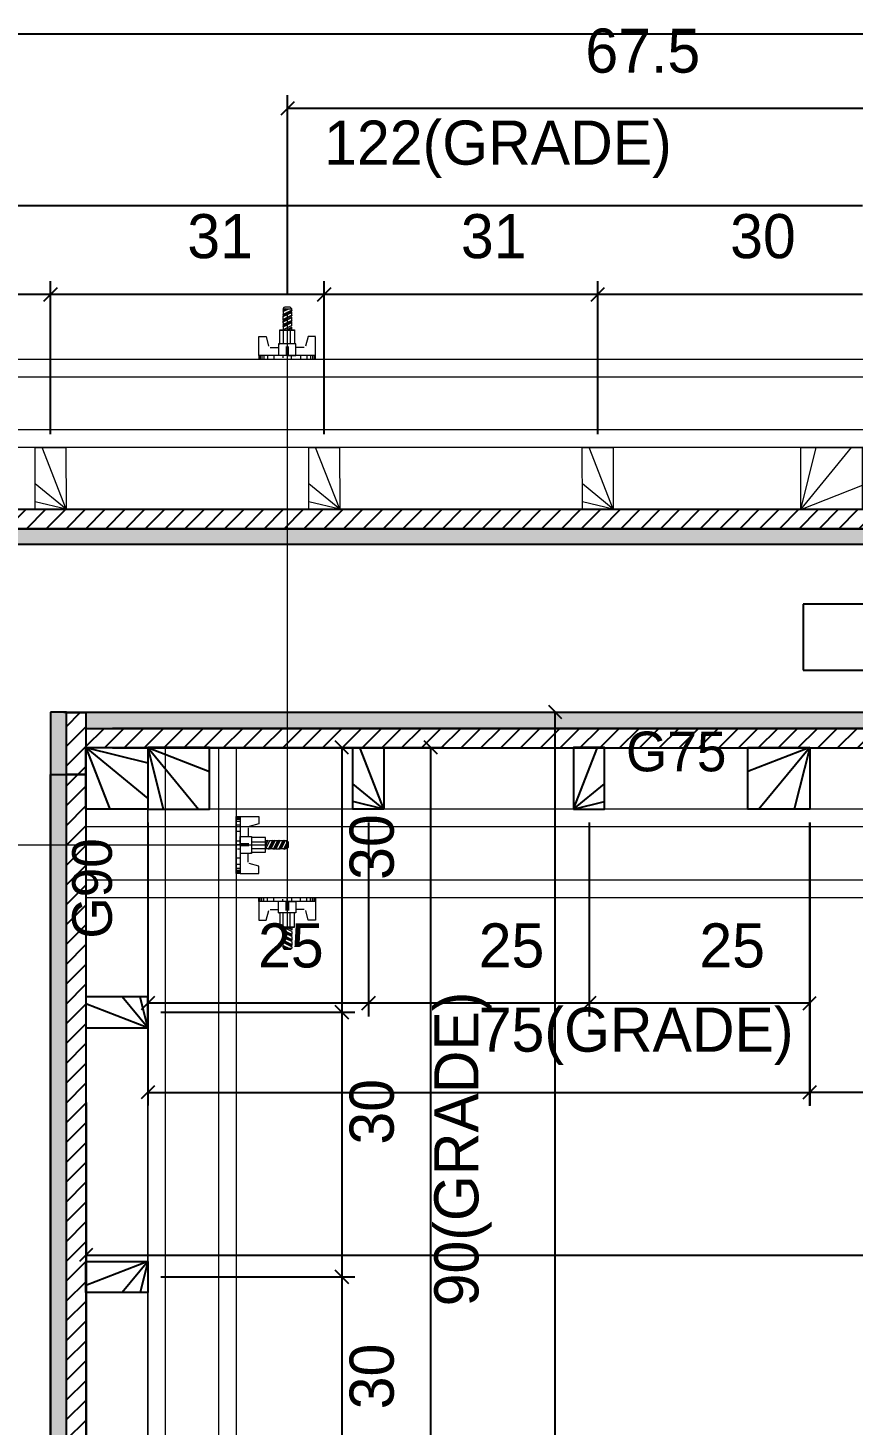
# Model space of a CAD drawing. Header units: metres. Extents: x -9504 to -3340, y 6690 to 7665.
# Drawn here: x -9244.3 to -9057.4, y 7331.7 to 7648.4 of the extents above; entities that cross this region are included whole.
import ezdxf

# ---------------------------------------------------------------- set-up
doc = ezdxf.new("R2010")
doc.units = ezdxf.units.M
for name, color, linetype in [('CHAPA', 7, 'Continuous'), ('COTA', 7, 'Continuous'), ('Hachura', 7, 'Continuous'), ('Madeira', 7, 'Continuous'), ('MEIO_PONT', 7, 'Continuous'), ('Perfil Metálico', 7, 'Continuous'), ('SARRAFO', 7, 'Continuous'), ('TEXTO_GERAL', 7, 'Continuous')]:
    doc.layers.add(name, color=color, linetype=linetype)

msp = doc.modelspace()

# ---------------------------------------------------------------- hatches: boundary and pattern name
at = {"layer": 'Hachura'}
h = msp.add_hatch(dxfattribs=at)
h.set_pattern_fill('ANSI31')
h.paths.add_polyline_path([(-9299.2, 7539.32), (-9299.2, 7534.92), (-8335.2, 7534.92), (-8335.2, 7539.32), (-9299.2, 7539.32)])
h = msp.add_hatch(color=7, dxfattribs=at)
h.dxf.hatch_style = 1
h.paths.add_polyline_path([(-9299.2, 7531.32), (-9299.2, 7534.92), (-8335.2, 7534.92), (-8335.2, 7531.32), (-9299.2, 7531.32)])
h = msp.add_hatch(color=7, dxfattribs=at)
h.dxf.hatch_style = 1
h.paths.add_polyline_path([(-9235.6, 6913.32), (-9239.2, 6913.32), (-9239.2, 7493.32), (-9235.6, 7493.32), (-9235.6, 6913.32)])
h = msp.add_hatch(dxfattribs=at)
h.set_pattern_fill('ANSI31')
h.paths.add_polyline_path([(-9231.2, 7493.23), (-9235.6, 7493.23), (-9235.6, 7479.23), (-9231.2, 7479.23), (-9231.2, 7493.23)])
h = msp.add_hatch(color=7, dxfattribs=at)
h.dxf.hatch_style = 1
h.paths.add_polyline_path([(-8881.2, 7493.23), (-8881.2, 7489.63), (-9231.2, 7489.63), (-9231.2, 7493.23), (-8881.2, 7493.23)])
h = msp.add_hatch(dxfattribs=at)
h.set_pattern_fill('ANSI31')
h.paths.add_polyline_path([(-8881.2, 7489.63), (-8881.2, 7485.24), (-9231.2, 7485.24), (-9231.2, 7489.64), (-8873.2, 7489.64), (-8873.2, 7489.63), (-8881.2, 7489.63)])
h = msp.add_hatch(dxfattribs=at)
h.set_pattern_fill('ANSI31')
h.paths.add_polyline_path([(-9235.6, 6913.32), (-9231.16, 6913.32), (-9231.2, 7485.32), (-9235.6, 7485.32), (-9235.6, 6913.32)])

# ---------------------------------------------------------------- linework, layer by layer
at = {"layer": 'CHAPA', "color": 1, "lineweight": 25}
for points in [[(-8335.2, 7534.92), (-8335.2, 7531.32), (-9299.2, 7531.32), (-9299.2, 7534.92)], [(-9239.2, 7493.32), (-9239.2, 6913.32), (-9235.6, 6913.32), (-9235.6, 7493.32)]]:
    msp.add_lwpolyline(points, close=True, dxfattribs=at)
msp.add_lwpolyline([(-9231.2, 7489.63), (-8881.2, 7489.63), (-8881.2, 7493.23), (-9231.2, 7493.23)], dxfattribs=at)
at = {"layer": 'COTA', "color": 241, "lineweight": 25}
for p, q in [((-9299.2, 7647.1), (-8335.2, 7647.1)), ((-9185.53, 7588.12), (-9185.53, 7633.18)), ((-9050.53, 7630.18), (-9185.53, 7630.18)), ((-9299.23, 7608.22), (-9055.23, 7608.22)), ((-9239.24, 7556.33), (-9239.24, 7591.02)), ((-9239.24, 7556.33), (-9239.24, 7591.02)), ((-9177.24, 7556.33), (-9177.24, 7591.02)), ((-9177.24, 7556.33), (-9177.24, 7591.02)), ((-9115.24, 7556.33), (-9115.24, 7591.02)), ((-9115.24, 7556.33), (-9115.24, 7591.02)), ((-9239.24, 7588.02), (-9299.23, 7588.02)), ((-9177.24, 7588.02), (-9239.24, 7588.02)), ((-9115.24, 7588.02), (-9177.24, 7588.02)), ((-9055.23, 7588.02), (-9115.24, 7588.02)), ((-9236.2, 7493.32), (-9121.85, 7493.32)), ((-9124.85, 6913.32), (-9124.85, 7493.32)), ((-9231.2, 7490.32), (-9231.2, 7367.29)), ((-9214.2, 7485.32), (-9150.05, 7485.32)), ((-9214.2, 7485.32), (-9170.24, 7485.32)), ((-9173.24, 7485.32), (-9173.24, 7425.32)), ((-9153.05, 7305.32), (-9153.05, 7485.32)), ((-9217.2, 7468.32), (-9217.2, 7404.16)), ((-9217.19, 7468.3), (-9217.19, 7424.36)), ((-9167.2, 7468.32), (-9167.2, 7424.36)), ((-9167.2, 7468.32), (-9167.2, 7424.36)), ((-9117.2, 7468.32), (-9117.2, 7424.36)), ((-9117.2, 7468.32), (-9117.2, 7424.36)), ((-9067.27, 7468.32), (-9067.27, 7404.14)), ((-9067.2, 7468.32), (-9067.2, 7404.16)), ((-9067.2, 7468.32), (-9067.2, 7424.36)), ((-9167.2, 7427.36), (-9217.19, 7427.36)), ((-9117.2, 7427.36), (-9167.2, 7427.36)), ((-9067.2, 7427.36), (-9117.2, 7427.36)), ((-9214.2, 7425.32), (-9170.24, 7425.32)), ((-9214.2, 7425.32), (-9170.24, 7425.32)), ((-9173.24, 7425.32), (-9173.24, 7365.32)), ((-9217.2, 7407.16), (-9067.2, 7407.16)), ((-9045.2, 7407.14), (-9067.27, 7407.14)), ((-9231.2, 7370.29), (-8881.25, 7370.29)), ((-9214.2, 7365.32), (-9170.24, 7365.32)), ((-9214.2, 7365.32), (-9170.24, 7365.32)), ((-9173.24, 7365.32), (-9173.24, 7305.33))]:
    msp.add_line(p, q, dxfattribs=at)
at = {"layer": 'COTA', "color": 0, "lineweight": 25}
for p, q in [((-9184.03, 7631.68), (-9187.03, 7628.68)), ((-9237.74, 7589.52), (-9240.74, 7586.52)), ((-9240.74, 7586.52), (-9237.74, 7589.52)), ((-9175.74, 7589.52), (-9178.74, 7586.52)), ((-9178.74, 7586.52), (-9175.74, 7589.52)), ((-9113.74, 7589.52), (-9116.74, 7586.52)), ((-9116.74, 7586.52), (-9113.74, 7589.52)), ((-9123.35, 7491.82), (-9126.35, 7494.82)), ((-9171.74, 7483.82), (-9174.74, 7486.82)), ((-9151.55, 7483.82), (-9154.55, 7486.82)), ((-9215.69, 7428.86), (-9218.69, 7425.86)), ((-9174.74, 7426.82), (-9171.74, 7423.82)), ((-9171.74, 7423.82), (-9174.74, 7426.82)), ((-9165.7, 7428.86), (-9168.7, 7425.86)), ((-9168.7, 7425.86), (-9165.7, 7428.86)), ((-9115.7, 7428.86), (-9118.7, 7425.86)), ((-9118.7, 7425.86), (-9115.7, 7428.86)), ((-9068.7, 7425.86), (-9065.7, 7428.86)), ((-9215.7, 7408.66), (-9218.7, 7405.66)), ((-9065.77, 7408.64), (-9068.77, 7405.64)), ((-9068.7, 7405.66), (-9065.7, 7408.66)), ((-9229.7, 7371.79), (-9232.7, 7368.79)), ((-9174.74, 7366.82), (-9171.74, 7363.82)), ((-9171.74, 7363.82), (-9174.74, 7366.82))]:
    msp.add_line(p, q, dxfattribs=at)
at = {"layer": 'COTA', "color": 180, "lineweight": 25}
for p, q in [((-9043.7, 7517.85), (-9068.7, 7517.85)), ((-9068.7, 7517.85), (-9068.7, 7502.85)), ((-9068.7, 7502.85), (-9043.7, 7502.85))]:
    msp.add_line(p, q, dxfattribs=at)
at = {"layer": 'Hachura', "color": 0, "lineweight": 9}
for p, q in [((-9185.99, 7584.8), (-9186.67, 7584.46)), ((-9186.61, 7584.23), (-9185.48, 7584.8)), ((-9186.51, 7584.79), (-9186.19, 7585.12)), ((-9186.25, 7584.8), (-9186.51, 7584.67)), ((-9186.51, 7584.15), (-9185.22, 7584.8)), ((-9186.51, 7584.79), (-9184.57, 7584.79)), ((-9184.9, 7585.12), (-9186.19, 7585.12)), ((-9184.57, 7584.79), (-9184.9, 7585.12)), ((-9184.57, 7584.47), (-9184.57, 7584.8)), ((-9184.5, 7584.38), (-9186.67, 7583.3)), ((-9184.5, 7583.22), (-9186.67, 7582.14)), ((-9184.5, 7582.06), (-9186.67, 7580.98)), ((-9186.61, 7583.07), (-9184.47, 7584.14)), ((-9186.61, 7581.91), (-9184.47, 7582.98)), ((-9186.61, 7580.75), (-9184.47, 7581.82)), ((-9184.57, 7584.47), (-9186.51, 7583.51)), ((-9184.57, 7584.47), (-9186.51, 7583.51)), ((-9186.51, 7584.15), (-9186.51, 7583.51)), ((-9186.51, 7582.99), (-9184.57, 7583.96)), ((-9184.57, 7583.31), (-9186.51, 7582.35)), ((-9186.51, 7582.35), (-9186.51, 7582.99)), ((-9186.51, 7581.83), (-9184.57, 7582.8)), ((-9184.57, 7582.15), (-9186.51, 7581.18)), ((-9186.51, 7581.62), (-9186.51, 7581.83)), ((-9186.51, 7580.67), (-9184.57, 7581.64)), ((-9186.51, 7581.62), (-9186.51, 7581.18)), ((-9184.57, 7583.31), (-9184.57, 7583.96)), ((-9184.57, 7582.15), (-9184.57, 7582.8)), ((-9184.57, 7582.59), (-9184.57, 7582.8)), ((-9184.57, 7580.99), (-9184.57, 7581.64)), ((-9192.06, 7574.22), (-9192.06, 7578.48)), ((-9192.06, 7578.48), (-9190.38, 7578.48)), ((-9190.38, 7578.48), (-9189.8, 7576.27)), ((-9187.28, 7580.02), (-9183.93, 7580.02)), ((-9187.28, 7576.8), (-9187.28, 7580.02)), ((-9187.28, 7579.96), (-9183.93, 7579.96)), ((-9184.57, 7580.99), (-9186.51, 7580.02)), ((-9186.51, 7580.67), (-9186.51, 7580.02)), ((-9186.51, 7580.02), (-9186.51, 7576.8)), ((-9185.74, 7580.02), (-9184.47, 7580.66)), ((-9185.48, 7580.02), (-9184.57, 7580.48)), ((-9184.96, 7580.02), (-9184.96, 7576.8)), ((-9184.57, 7580.02), (-9184.57, 7580.48)), ((-9183.93, 7580.02), (-9183.93, 7576.8)), ((-9180.83, 7578.48), (-9181.42, 7576.27)), ((-9179.16, 7578.48), (-9180.83, 7578.48)), ((-9179.16, 7573.32), (-9179.16, 7578.45)), ((-9189.49, 7576.03), (-9187.54, 7576.03)), ((-9183.67, 7576.8), (-9187.54, 7576.8)), ((-9187.54, 7576.8), (-9187.54, 7574.22)), ((-9187.54, 7576.8), (-9187.28, 7576.8)), ((-9187.54, 7576.8), (-9187.28, 7576.8)), ((-9185.81, 7576.22), (-9185.81, 7574.22)), ((-9185.29, 7574.22), (-9185.29, 7576.22)), ((-9183.67, 7574.22), (-9183.67, 7576.8)), ((-9181.73, 7576.03), (-9183.67, 7576.03)), ((-9179.16, 7574.22), (-9192.06, 7574.22)), ((-9192.06, 7574.22), (-9192.06, 7573.32)), ((-9192.06, 7573.32), (-9179.16, 7573.32)), ((-9191.92, 7574.24), (-9191.92, 7573.31)), ((-9191.71, 7574.24), (-9191.71, 7573.31)), ((-9191.37, 7574.24), (-9191.37, 7573.31)), ((-9191.1, 7573.32), (-9183.29, 7573.32)), ((-9190.91, 7574.24), (-9190.91, 7573.31)), ((-9190.07, 7574.24), (-9190.07, 7573.31)), ((-9188.63, 7574.24), (-9188.63, 7573.32)), ((-9186.58, 7574.09), (-9186.58, 7573.66)), ((-9185.61, 7574.22), (-9183.67, 7574.22)), ((-9185.6, 7574.22), (-9185.6, 7573.32)), ((-9184.32, 7574.22), (-9184.96, 7574.22)), ((-9184.65, 7573.9), (-9184.65, 7574.11)), ((-9184.65, 7573.47), (-9184.65, 7573.9)), ((-9179.16, 7574.22), (-9184.32, 7574.22)), ((-9182.57, 7574.24), (-9182.57, 7573.31)), ((-9181.15, 7574.24), (-9181.15, 7573.31)), ((-9180.31, 7574.24), (-9180.31, 7573.31)), ((-9179.85, 7574.24), (-9179.85, 7573.31)), ((-9179.51, 7574.24), (-9179.51, 7573.31)), ((-9179.3, 7574.24), (-9179.3, 7573.31)), ((-9196.27, 7469.55), (-9197.2, 7469.55)), ((-9196.27, 7469.34), (-9197.2, 7469.34)), ((-9196.27, 7469.01), (-9197.2, 7469.01)), ((-9196.27, 7468.54), (-9197.2, 7468.54)), ((-9196.27, 7467.7), (-9197.2, 7467.7)), ((-9197.19, 7456.8), (-9197.19, 7469.69)), ((-9197.19, 7469.69), (-9192.05, 7469.69)), ((-9196.29, 7469.69), (-9196.29, 7456.8)), ((-9196.29, 7469.69), (-9196.29, 7464.53)), ((-9192.03, 7468.02), (-9194.24, 7467.44)), ((-9192.03, 7469.69), (-9192.03, 7468.02)), ((-9196.27, 7466.28), (-9197.2, 7466.28)), ((-9197.19, 7457.75), (-9197.19, 7465.56)), ((-9196.29, 7463.25), (-9196.29, 7465.18)), ((-9196.29, 7465.18), (-9193.71, 7465.18)), ((-9196.29, 7464.53), (-9196.29, 7463.89)), ((-9194.48, 7467.12), (-9194.48, 7465.18)), ((-9193.71, 7465.18), (-9193.71, 7461.31)), ((-9190.48, 7464.92), (-9193.71, 7464.92)), ((-9190.55, 7461.57), (-9190.55, 7464.92)), ((-9190.48, 7461.57), (-9190.48, 7464.92)), ((-9190.48, 7463.12), (-9189.85, 7464.38)), ((-9189.76, 7462.24), (-9188.69, 7464.38)), ((-9188.45, 7464.35), (-9189.53, 7462.18)), ((-9188.6, 7462.24), (-9187.53, 7464.38)), ((-9187.29, 7464.35), (-9188.37, 7462.18)), ((-9187.44, 7462.24), (-9186.37, 7464.38)), ((-9186.13, 7464.35), (-9187.21, 7462.18)), ((-9196.29, 7463.25), (-9197.19, 7463.25)), ((-9197.04, 7464.2), (-9196.61, 7464.2)), ((-9196.41, 7462.27), (-9196.85, 7462.27)), ((-9196.61, 7464.2), (-9196.4, 7464.2)), ((-9196.29, 7463.56), (-9194.29, 7463.56)), ((-9194.29, 7463.04), (-9196.29, 7463.04)), ((-9193.71, 7461.31), (-9196.29, 7461.31)), ((-9194.48, 7459.37), (-9194.48, 7461.31)), ((-9190.48, 7463.89), (-9193.71, 7463.89)), ((-9190.48, 7462.34), (-9193.71, 7462.34)), ((-9193.71, 7461.57), (-9190.48, 7461.57)), ((-9193.71, 7461.31), (-9193.71, 7461.57)), ((-9193.71, 7461.31), (-9193.71, 7461.57)), ((-9189.52, 7464.28), (-9190.48, 7462.34)), ((-9190.48, 7463.37), (-9190.03, 7464.28)), ((-9190.48, 7464.28), (-9190.03, 7464.28)), ((-9189.84, 7462.34), (-9190.48, 7462.34)), ((-9189.84, 7462.34), (-9188.87, 7464.28)), ((-9189.52, 7464.28), (-9188.87, 7464.28)), ((-9188.36, 7464.28), (-9189.32, 7462.34)), ((-9188.89, 7462.34), (-9189.32, 7462.34)), ((-9188.89, 7462.34), (-9188.68, 7462.34)), ((-9188.68, 7462.34), (-9187.71, 7464.28)), ((-9188.36, 7464.28), (-9187.71, 7464.28)), ((-9187.2, 7464.28), (-9188.16, 7462.34)), ((-9188.16, 7462.34), (-9187.52, 7462.34)), ((-9187.92, 7464.28), (-9187.71, 7464.28)), ((-9187.52, 7462.34), (-9186.55, 7464.28)), ((-9187.2, 7464.28), (-9186.55, 7464.28)), ((-9186.03, 7464.28), (-9187, 7462.34)), ((-9186.03, 7464.28), (-9187, 7462.34)), ((-9186.36, 7462.34), (-9187, 7462.34)), ((-9186.36, 7462.34), (-9185.71, 7463.63)), ((-9186.28, 7462.24), (-9185.71, 7463.37)), ((-9185.71, 7462.86), (-9186.05, 7462.18)), ((-9186.03, 7464.28), (-9185.71, 7464.28)), ((-9185.71, 7462.6), (-9185.84, 7462.34)), ((-9185.71, 7464.28), (-9185.39, 7463.96)), ((-9185.71, 7462.34), (-9185.71, 7464.28)), ((-9185.71, 7462.34), (-9185.39, 7462.67)), ((-9185.39, 7463.96), (-9185.39, 7462.67)), ((-9196.27, 7458.79), (-9197.2, 7458.79)), ((-9196.27, 7460.22), (-9197.19, 7460.22)), ((-9192.03, 7458.47), (-9194.24, 7459.05)), ((-9192.03, 7456.8), (-9192.03, 7458.47)), ((-9196.27, 7457.94), (-9197.2, 7457.94)), ((-9196.27, 7457.48), (-9197.2, 7457.48)), ((-9196.27, 7457.14), (-9197.2, 7457.14)), ((-9196.27, 7456.93), (-9197.2, 7456.93)), ((-9196.29, 7456.8), (-9197.19, 7456.8)), ((-9196.29, 7456.8), (-9192.03, 7456.8)), ((-9192.05, 7451.32), (-9179.16, 7451.32)), ((-9192.05, 7450.41), (-9192.05, 7451.32)), ((-9179.15, 7450.41), (-9192.05, 7450.41)), ((-9192.05, 7450.41), (-9192.05, 7446.16)), ((-9191.91, 7450.4), (-9191.91, 7451.32)), ((-9191.7, 7450.4), (-9191.7, 7451.32)), ((-9191.37, 7450.4), (-9191.37, 7451.32)), ((-9191.1, 7451.32), (-9183.28, 7451.32)), ((-9190.9, 7450.4), (-9190.9, 7451.32)), ((-9190.06, 7450.4), (-9190.06, 7451.32)), ((-9189.48, 7448.61), (-9187.53, 7448.61)), ((-9188.63, 7450.4), (-9188.63, 7451.32)), ((-9187.54, 7447.83), (-9187.54, 7450.41)), ((-9186.58, 7450.54), (-9186.58, 7450.97)), ((-9185.8, 7448.41), (-9185.8, 7450.41)), ((-9185.6, 7450.41), (-9185.6, 7451.32)), ((-9185.6, 7450.41), (-9183.67, 7450.41)), ((-9185.29, 7450.41), (-9185.29, 7448.41)), ((-9184.31, 7450.41), (-9184.96, 7450.41)), ((-9184.64, 7451.17), (-9184.64, 7450.73)), ((-9184.64, 7450.73), (-9184.64, 7450.52)), ((-9179.15, 7450.41), (-9184.31, 7450.41)), ((-9183.67, 7450.41), (-9183.67, 7447.83)), ((-9181.72, 7448.61), (-9183.67, 7448.61)), ((-9182.56, 7450.4), (-9182.56, 7451.32)), ((-9181.15, 7450.4), (-9181.15, 7451.32)), ((-9180.3, 7450.4), (-9180.3, 7451.32)), ((-9179.84, 7450.4), (-9179.84, 7451.32)), ((-9179.5, 7450.4), (-9179.5, 7451.32)), ((-9179.29, 7450.4), (-9179.29, 7451.32)), ((-9179.16, 7451.32), (-9179.16, 7446.18)), ((-9192.05, 7446.16), (-9190.37, 7446.16)), ((-9190.37, 7446.16), (-9189.79, 7448.37)), ((-9183.67, 7447.83), (-9187.54, 7447.83)), ((-9187.54, 7447.83), (-9187.28, 7447.83)), ((-9187.54, 7447.83), (-9187.28, 7447.83)), ((-9187.28, 7447.83), (-9187.28, 7444.61)), ((-9186.5, 7444.61), (-9186.5, 7447.83)), ((-9184.96, 7444.61), (-9184.96, 7447.83)), ((-9183.92, 7444.61), (-9183.92, 7447.83)), ((-9180.83, 7446.16), (-9181.41, 7448.37)), ((-9179.15, 7446.16), (-9180.83, 7446.16)), ((-9187.28, 7444.68), (-9183.92, 7444.68)), ((-9187.28, 7444.61), (-9183.92, 7444.61)), ((-9184.5, 7442.57), (-9186.66, 7443.66)), ((-9184.5, 7441.41), (-9186.66, 7442.5)), ((-9186.6, 7443.89), (-9184.46, 7442.82)), ((-9186.6, 7442.72), (-9184.46, 7441.65)), ((-9186.5, 7443.96), (-9186.5, 7444.61)), ((-9184.57, 7443.64), (-9186.5, 7444.61)), ((-9186.5, 7443.96), (-9184.57, 7443)), ((-9186.5, 7443.02), (-9186.5, 7443.45)), ((-9184.57, 7442.48), (-9186.5, 7443.45)), ((-9186.5, 7443.02), (-9186.5, 7442.8)), ((-9186.5, 7442.8), (-9184.57, 7441.84)), ((-9186.5, 7442.29), (-9186.5, 7441.64)), ((-9184.57, 7441.32), (-9186.5, 7442.29)), ((-9185.73, 7444.61), (-9184.46, 7443.98)), ((-9185.47, 7444.61), (-9184.57, 7444.16)), ((-9184.57, 7444.61), (-9184.57, 7444.16)), ((-9184.57, 7443.64), (-9184.57, 7443)), ((-9184.57, 7442.48), (-9184.57, 7441.84)), ((-9184.5, 7440.25), (-9186.66, 7441.34)), ((-9185.99, 7439.84), (-9186.66, 7440.17)), ((-9186.6, 7441.56), (-9184.46, 7440.49)), ((-9186.6, 7440.4), (-9185.47, 7439.84)), ((-9186.5, 7441.64), (-9184.57, 7440.68)), ((-9184.57, 7440.16), (-9186.5, 7441.13)), ((-9186.5, 7440.48), (-9186.5, 7441.13)), ((-9184.57, 7440.16), (-9186.5, 7441.13)), ((-9186.5, 7440.48), (-9185.21, 7439.84)), ((-9186.25, 7439.84), (-9186.5, 7439.97)), ((-9186.5, 7439.84), (-9186.18, 7439.52)), ((-9186.5, 7439.84), (-9184.57, 7439.84)), ((-9184.89, 7439.52), (-9186.18, 7439.52)), ((-9184.57, 7439.84), (-9184.89, 7439.52)), ((-9184.57, 7442.05), (-9184.57, 7441.84)), ((-9184.57, 7441.32), (-9184.57, 7440.68)), ((-9184.57, 7440.16), (-9184.57, 7439.84))]:
    msp.add_line(p, q, dxfattribs=at)
at = {"layer": 'Hachura', "color": 251, "lineweight": 9}
for p, q in [((-9185.6, 7584.12), (-9185.59, 7444.32)), ((-9330.08, 7463.25), (-9190.19, 7463.25))]:
    msp.add_line(p, q, dxfattribs=at)
at = {"layer": 'Madeira', "color": 126, "lineweight": 18}
for p, q in [((-9235.71, 7539.32), (-9241.15, 7553.31)), ((-9173.71, 7539.32), (-9179.15, 7553.31)), ((-9111.71, 7539.32), (-9117.15, 7553.31)), ((-9069.21, 7539.31), (-9057.71, 7553.33)), ((-9069.21, 7539.31), (-9065.74, 7553.32)), ((-9235.71, 7539.32), (-9242.72, 7545.07)), ((-9173.71, 7539.32), (-9180.72, 7545.07)), ((-9111.71, 7539.32), (-9118.72, 7545.07)), ((-9069.21, 7539.31), (-9055.22, 7544.76)), ((-9235.71, 7539.32), (-9242.71, 7541.05)), ((-9173.71, 7539.32), (-9180.71, 7541.05)), ((-9111.71, 7539.32), (-9118.71, 7541.05))]:
    msp.add_line(p, q, dxfattribs=at)
for points in [[(-9055.21, 7539.32), (-9055.23, 7553.32), (-9299.22, 7553.32), (-9299.2, 7539.32)], [(-9235.71, 7539.32), (-9242.71, 7539.31), (-9242.73, 7553.31), (-9235.73, 7553.32)], [(-9173.71, 7539.32), (-9180.71, 7539.31), (-9180.73, 7553.31), (-9173.73, 7553.32)], [(-9111.71, 7539.32), (-9118.71, 7539.31), (-9118.73, 7553.31), (-9111.73, 7553.32)], [(-9069.21, 7539.31), (-9069.23, 7553.31), (-9055.23, 7553.33), (-9055.21, 7539.33)], [(-9231.2, 7485.32), (-9217.2, 7485.32), (-9217.2, 7305.32), (-9231.2, 7305.32)], [(-9067.2, 7485.32), (-9067.2, 7471.32), (-9217.2, 7471.32), (-9217.2, 7485.32)]]:
    msp.add_lwpolyline(points, close=True, dxfattribs=at)
at = {"layer": 'MEIO_PONT', "color": 93, "lineweight": 25}
for p, q in [((-9231.2, 7485.32), (-9217.2, 7473.8)), ((-9231.2, 7485.32), (-9217.2, 7481.83)), ((-9231.2, 7485.32), (-9225.78, 7471.32)), ((-9217.2, 7485.32), (-9205.69, 7471.32)), ((-9217.2, 7485.32), (-9213.72, 7471.32)), ((-9217.2, 7485.32), (-9203.2, 7479.89)), ((-9163.7, 7471.32), (-9169.13, 7485.32)), ((-9120.7, 7471.32), (-9115.28, 7485.32)), ((-9067.2, 7485.32), (-9081.2, 7479.89)), ((-9067.2, 7485.32), (-9078.72, 7471.32)), ((-9067.2, 7485.32), (-9070.69, 7471.32)), ((-9163.7, 7471.32), (-9170.7, 7477.07)), ((-9120.7, 7471.32), (-9113.7, 7477.07)), ((-9163.7, 7471.32), (-9170.7, 7473.06)), ((-9120.7, 7471.32), (-9113.7, 7473.06)), ((-9217.2, 7421.82), (-9231.2, 7427.24)), ((-9217.2, 7421.82), (-9222.96, 7428.82)), ((-9217.2, 7421.82), (-9218.95, 7428.82)), ((-9217.2, 7368.82), (-9231.2, 7363.39)), ((-9217.2, 7368.82), (-9222.96, 7361.82)), ((-9217.2, 7368.82), (-9218.95, 7361.82))]:
    msp.add_line(p, q, dxfattribs=at)
for points in [[(-9231.2, 7485.32), (-9217.2, 7485.32), (-9217.2, 7471.32), (-9231.2, 7471.32)], [(-9217.2, 7485.32), (-9217.2, 7471.32), (-9203.2, 7471.32), (-9203.2, 7485.32)], [(-9163.7, 7471.32), (-9170.7, 7471.32), (-9170.7, 7485.32), (-9163.7, 7485.32)], [(-9120.7, 7471.32), (-9113.7, 7471.32), (-9113.7, 7485.32), (-9120.7, 7485.32)], [(-9067.2, 7485.32), (-9067.2, 7471.32), (-9081.2, 7471.32), (-9081.2, 7485.32)], [(-9217.2, 7421.82), (-9217.2, 7428.82), (-9231.2, 7428.82), (-9231.2, 7421.82)], [(-9217.2, 7368.82), (-9217.2, 7361.82), (-9231.2, 7361.82), (-9231.2, 7368.82)]]:
    msp.add_lwpolyline(points, close=True, dxfattribs=at)
at = {"layer": 'Perfil Metálico', "color": 224, "lineweight": 18}
for points in [[(-9334.22, 7553.32), (-9334.22, 7573.32), (-8300.22, 7573.32), (-8300.22, 7553.32)], [(-8300.22, 7569.32), (-8300.22, 7557.32), (-9334.22, 7557.32), (-9334.22, 7569.32)], [(-9197.19, 6891.3), (-9217.19, 6891.3), (-9217.19, 7485.32), (-9197.19, 7485.32)], [(-9213.19, 7485.32), (-9201.19, 7485.32), (-9201.19, 6891.3), (-9213.19, 6891.3)], [(-9231.2, 7471.32), (-9231.2, 7451.32), (-8881.2, 7451.32), (-8881.2, 7471.32)], [(-8881.2, 7455.32), (-8881.2, 7467.32), (-9231.2, 7467.32), (-9231.2, 7455.32)]]:
    msp.add_lwpolyline(points, close=True, dxfattribs=at)
at = {"layer": 'SARRAFO', "color": 251, "lineweight": 25}
msp.add_line((-9231.2, 7485.32), (-9231.16, 6913.32), dxfattribs=at)
for points in [[(-8335.2, 7534.92), (-9299.2, 7534.92), (-9299.2, 7539.32), (-8335.2, 7539.32)], [(-8335.2, 7534.92), (-9299.2, 7534.92), (-9299.2, 7539.32), (-8335.2, 7539.32)], [(-9235.6, 7479.23), (-9235.6, 7493.23), (-9231.2, 7493.23), (-9231.2, 7479.23)]]:
    msp.add_lwpolyline(points, close=True, dxfattribs=at)
for points in [[(-9225.2, 7485.23), (-8881.2, 7485.23), (-8881.2, 7489.63), (-9225.2, 7489.63)], [(-9225.2, 7485.23), (-8881.2, 7485.23), (-8881.2, 7489.63), (-9225.2, 7489.63)], [(-9231.16, 6913.32), (-9239.2, 6913.32), (-9239.2, 7479.23), (-9231.2, 7479.23)]]:
    msp.add_lwpolyline(points, dxfattribs=at)

# ---------------------------------------------------------------- texts
at = {"layer": 'COTA', "color": 241, "lineweight": 25}
for s, p in [('67.5', (-9118.03, 7638.29)), ('122(GRADE)', (-9177.23, 7617.44)), ('31', (-9208.24, 7596.24)), ('31', (-9146.24, 7596.24)), ('30', (-9085.23, 7596.24)), ('25', (-9192.2, 7435.47)), ('25', (-9142.2, 7435.47)), ('25', (-9092.2, 7435.47)), ('75(GRADE)', (-9142.2, 7416.38))]:
    msp.add_text(s, height=10, dxfattribs=at).set_placement(p)
for s, p in [('30', (-9161.46, 7455.32)), ('90(GRADE)', (-9142.27, 7358.66)), ('30', (-9161.46, 7395.32)), ('30', (-9161.46, 7335.32))]:
    msp.add_text(s, height=10, rotation=90, dxfattribs=at).set_placement(p)
at = {"layer": 'TEXTO_GERAL', "color": 0, "lineweight": 25}
msp.add_text('G75', height=9, dxfattribs=at).set_placement((-9108.82, 7479.93))
msp.add_text('G90', height=9, rotation=90, dxfattribs=at).set_placement((-9225.32, 7442.01))

doc.saveas('drawing.dxf')
